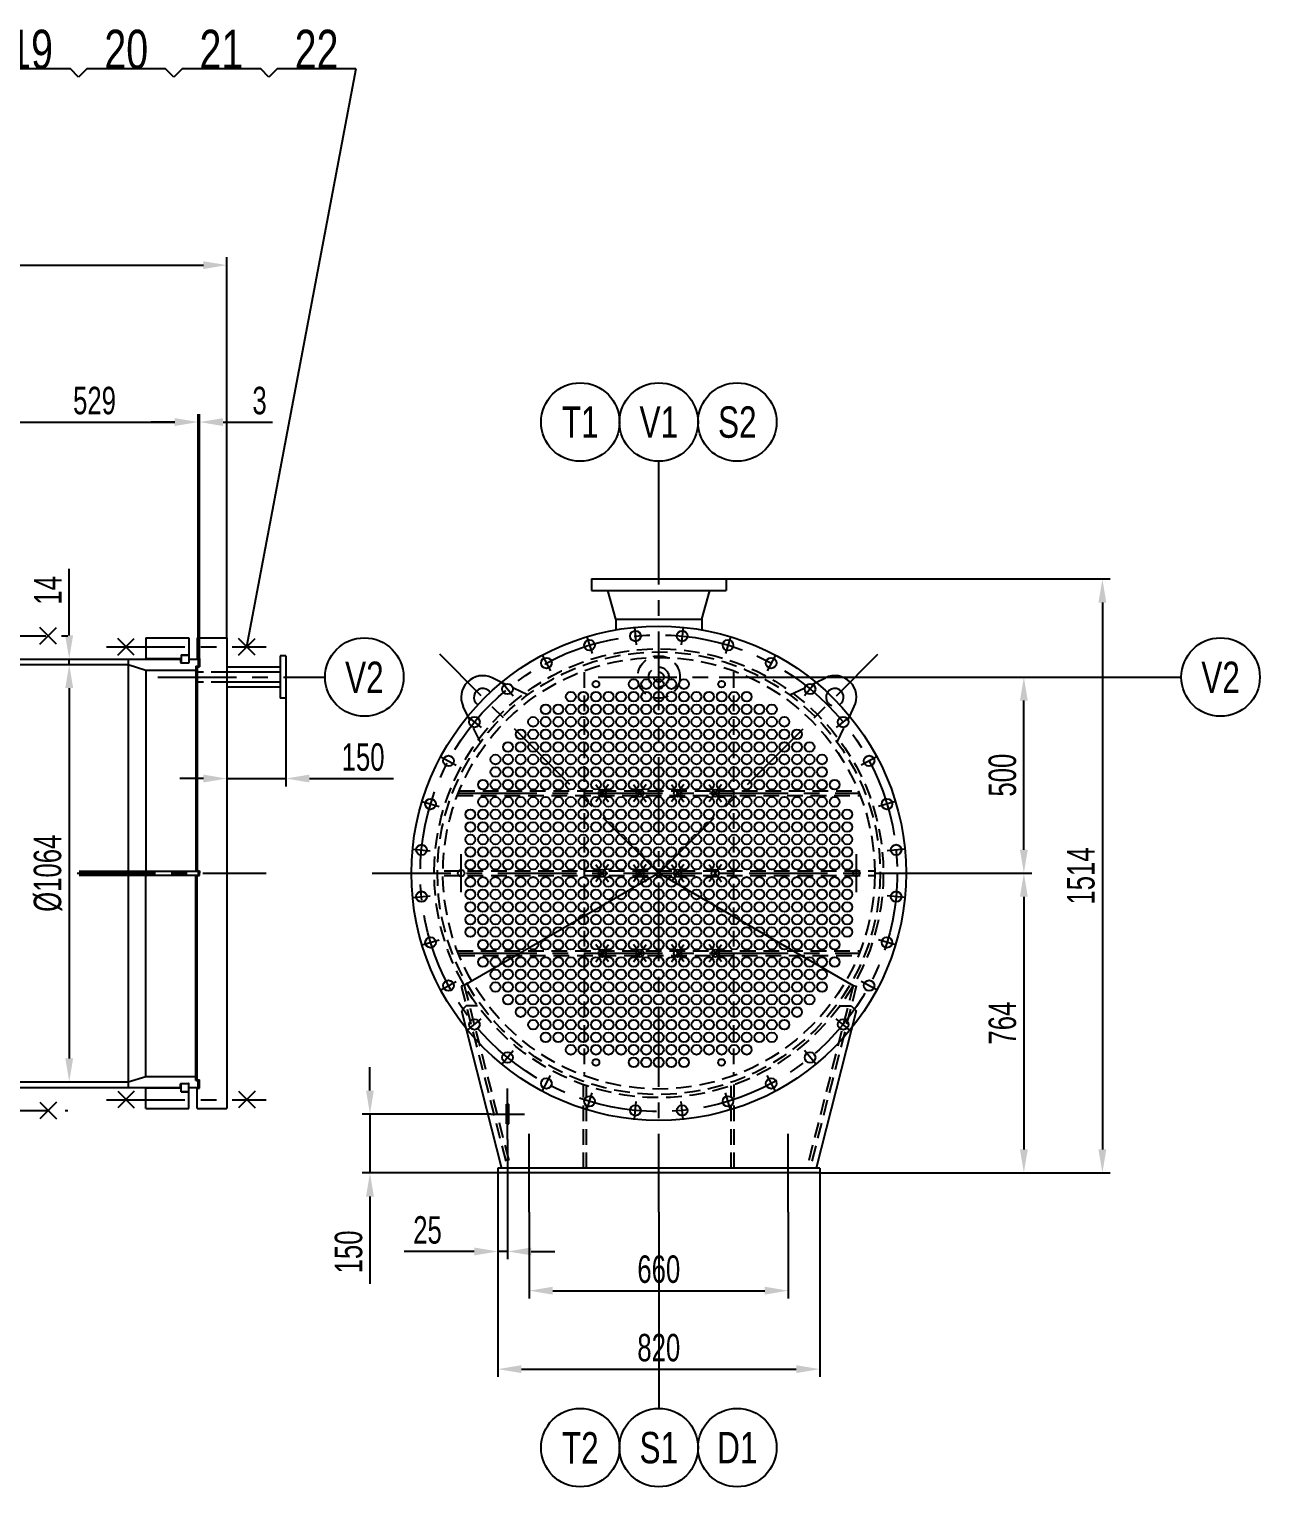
# Model space of a CAD drawing. Extents: x 54 to 831, y 10 to 584.
# Drawn here: x 450.2 to 606.9, y 371.8 to 557.6 of the extents above; entities that cross this region are included whole.
import ezdxf
from ezdxf.enums import TextEntityAlignment as Align

# ---------------------------------------------------------------- set-up
doc = ezdxf.new("R2010")
doc.units = 0
doc.header["$LTSCALE"] = 8
doc.linetypes.add('CENTER', pattern=[2, 1.25, -0.25, 0.25, -0.25])
doc.linetypes.add('HIDDEN', pattern=[0.375, 0.25, -0.125])
doc.layers.get('0').update_dxf_attribs({"color": 2, "linetype": 'CONTINUOUS'})
doc.layers.get('Defpoints').update_dxf_attribs({"linetype": 'CONTINUOUS'})
for name, color, linetype in [('CEN', 3, 'CENTER'), ('HID', 4, 'HIDDEN'), ('OT', 1, 'CONTINUOUS')]:
    doc.layers.add(name, color=color, linetype=linetype)
doc.styles.get("Standard").update_dxf_attribs({"font": 'PV_E.shx', "width": 0.7, "bigfont": 'PV_C.shx'})
doc.dimstyles.new('STANDARD$0', dxfattribs={"dimtxt": 3.5, "dimasz": 3, "dimexe": 1, "dimexo": 0, "dimgap": 0.5, "dimtad": 1, "dimdec": 0, "dimlfac": 3, "dimrnd": 1.38778e-17, "dimzin": 0, "dimdsep": 46, "dimtxsty": 'Standard', "dimcen": -3, "dimclrd": 256, "dimclre": 256, "dimclrt": 2, "dimadec": 0, "dimazin": 0, "dimtp": 1, "dimtfac": 1, "dimtdec": 0, "dimtmove": 0, "dimatfit": 2, "dimfxl": 0, "dimtolj": 1, "dimtzin": 9, "dimlwd": -1, "dimlwe": -1, "dimarcsym": 0})

# ---------------------------------------------------------------- blocks, each defined once
blk = doc.blocks.new('*D24')
for p, q in [((450.43, 476.6), (456.26, 476.6)), ((455.26, 473.6), (455.26, 426.4)), ((450.43, 423.4), (456.26, 423.4))]:
    blk.add_line(p, q)
for points in [[(454.76, 473.6), (455.76, 473.6), (455.26, 476.6)], [(454.76, 426.4), (455.76, 426.4), (455.26, 423.4)]]:
    blk.add_solid(points)
at = {"layer": 'Defpoints', "color": 0}
for p in [(450.43, 476.6), (450.43, 423.4), (455.26, 423.4)]:
    blk.add_point(p, dxfattribs=at)
at = {"color": 2, "insert": (452.55, 450), "char_height": 3.5, "attachment_point": 5, "rotation": 90}
blk.add_mtext('\\A1;%%c1064', dxfattribs=at)
blk = doc.blocks.new('*D25')
for p, q in [((455.25, 480.3), (455.25, 488.8)), ((450.43, 477.3), (456.25, 477.3)), ((450.43, 476.6), (456.25, 476.6)), ((455.25, 476.6), (455.25, 477.3)), ((455.25, 473.6), (455.25, 470.6))]:
    blk.add_line(p, q)
for points in [[(454.75, 480.3), (455.75, 480.3), (455.25, 477.3)], [(454.75, 473.6), (455.75, 473.6), (455.25, 476.6)]]:
    blk.add_solid(points)
at = {"layer": 'Defpoints', "color": 0}
for p in [(450.43, 477.3), (450.43, 476.6), (455.25, 477.3)]:
    blk.add_point(p, dxfattribs=at)
at = {"color": 2, "insert": (452.53, 486.05), "char_height": 3.5, "attachment_point": 5, "rotation": 90}
blk.add_mtext('\\A1;14', dxfattribs=at)
blk = doc.blocks.new('*D27')
for p, q in [((100.85, 481.5), (100.85, 528.5)), ((475.35, 480), (475.35, 528.5)), ((103.85, 527.5), (472.35, 527.5))]:
    blk.add_line(p, q)
for points in [[(103.85, 528), (103.85, 527), (100.85, 527.5)], [(472.35, 528), (472.35, 527), (475.35, 527.5)]]:
    blk.add_solid(points)
at = {"layer": 'Defpoints', "color": 0}
for p in [(475.35, 527.5), (100.85, 481.5), (475.35, 480)]:
    blk.add_point(p, dxfattribs=at)
at = {"color": 2, "insert": (288.1, 530.22), "char_height": 3.5, "attachment_point": 5}
blk.add_mtext('\\A1;7490', dxfattribs=at)
blk = doc.blocks.new('*D28')
for p, q in [((566.85, 450), (577.85, 450)), ((576.85, 447), (576.85, 414.8)), ((550.85, 411.8), (577.85, 411.8))]:
    blk.add_line(p, q)
for points in [[(576.35, 447), (577.35, 447), (576.85, 450)], [(576.35, 414.8), (577.35, 414.8), (576.85, 411.8)]]:
    blk.add_solid(points)
at = {"layer": 'Defpoints', "color": 0}
for p in [(566.85, 450), (550.85, 411.8), (576.85, 411.8)]:
    blk.add_point(p, dxfattribs=at)
at = {"color": 2, "insert": (574.13, 430.9), "char_height": 3.5, "attachment_point": 5, "rotation": 90}
blk.add_mtext('\\A1;764', dxfattribs=at)
blk = doc.blocks.new('*D29')
for p, q in [((538.92, 487.5), (587.85, 487.5)), ((586.85, 484.5), (586.85, 414.8)), ((577.85, 411.8), (587.85, 411.8))]:
    blk.add_line(p, q)
for points in [[(586.35, 484.5), (587.35, 484.5), (586.85, 487.5)], [(586.35, 414.8), (587.35, 414.8), (586.85, 411.8)]]:
    blk.add_solid(points)
at = {"layer": 'Defpoints', "color": 0}
for p in [(538.92, 487.5), (577.85, 411.8), (586.85, 411.8)]:
    blk.add_point(p, dxfattribs=at)
at = {"color": 2, "insert": (584.13, 449.65), "char_height": 3.5, "attachment_point": 5, "rotation": 90}
blk.add_mtext('\\A1;1514', dxfattribs=at)
blk = doc.blocks.new('*D30')
for p, q in [((493.56, 422.3), (493.56, 425.3)), ((508.95, 419.3), (492.56, 419.3)), ((493.56, 419.3), (493.56, 411.8)), ((509.85, 411.8), (492.56, 411.8)), ((493.56, 408.8), (493.56, 397.68))]:
    blk.add_line(p, q)
for points in [[(493.06, 422.3), (494.06, 422.3), (493.56, 419.3)], [(493.06, 408.8), (494.06, 408.8), (493.56, 411.8)]]:
    blk.add_solid(points)
at = {"layer": 'Defpoints', "color": 0}
for p in [(508.95, 419.3), (493.56, 411.8), (509.85, 411.8)]:
    blk.add_point(p, dxfattribs=at)
at = {"color": 2, "insert": (490.85, 401.74), "char_height": 3.5, "attachment_point": 5, "rotation": 90}
blk.add_mtext('\\A1;150', dxfattribs=at)
blk = doc.blocks.new('*D31')
for p, q in [((511.1, 416.05), (511.1, 400.8)), ((509.85, 412.1), (509.85, 400.8)), ((506.85, 401.8), (497.93, 401.8)), ((511.1, 401.8), (509.85, 401.8)), ((514.1, 401.8), (517.1, 401.8))]:
    blk.add_line(p, q)
for points in [[(506.85, 402.3), (506.85, 401.3), (509.85, 401.8)], [(514.1, 402.3), (514.1, 401.3), (511.1, 401.8)]]:
    blk.add_solid(points)
at = {"layer": 'Defpoints', "color": 0}
for p in [(511.1, 416.05), (509.85, 412.1), (509.85, 401.8)]:
    blk.add_point(p, dxfattribs=at)
at = {"color": 2, "insert": (500.89, 404.52), "char_height": 3.5, "attachment_point": 5}
blk.add_mtext('\\A1;25', dxfattribs=at)
blk = doc.blocks.new('*D32')
for p, q in [((513.85, 406.8), (513.85, 395.8)), ((546.85, 406.8), (546.85, 395.8)), ((516.85, 396.8), (543.85, 396.8))]:
    blk.add_line(p, q)
for points in [[(516.85, 397.3), (516.85, 396.3), (513.85, 396.8)], [(543.85, 397.3), (543.85, 396.3), (546.85, 396.8)]]:
    blk.add_solid(points)
at = {"layer": 'Defpoints', "color": 0}
for p in [(513.85, 406.8), (546.85, 406.8), (546.85, 396.8)]:
    blk.add_point(p, dxfattribs=at)
at = {"color": 2, "insert": (530.35, 399.52), "char_height": 3.5, "attachment_point": 5}
blk.add_mtext('\\A1;660', dxfattribs=at)
blk = doc.blocks.new('*D33')
for p, q in [((550.85, 411.8), (550.85, 385.8)), ((509.85, 400.8), (509.85, 385.8)), ((512.85, 386.8), (547.85, 386.8))]:
    blk.add_line(p, q)
for points in [[(512.85, 387.3), (512.85, 386.3), (509.85, 386.8)], [(547.85, 387.3), (547.85, 386.3), (550.85, 386.8)]]:
    blk.add_solid(points)
at = {"layer": 'Defpoints', "color": 0}
for p in [(550.85, 411.8), (509.85, 400.8), (550.85, 386.8)]:
    blk.add_point(p, dxfattribs=at)
at = {"color": 2, "insert": (530.35, 389.52), "char_height": 3.5, "attachment_point": 5}
blk.add_mtext('\\A1;820', dxfattribs=at)
blk = doc.blocks.new('*D34')
for p, q in [((445.25, 476.6), (445.25, 508.5)), ((448.25, 507.5), (468.7, 507.5)), ((471.7, 477.37), (471.7, 508.5))]:
    blk.add_line(p, q)
for points in [[(448.25, 508), (448.25, 507), (445.25, 507.5)], [(468.7, 508), (468.7, 507), (471.7, 507.5)]]:
    blk.add_solid(points)
at = {"layer": 'Defpoints', "color": 0}
for p in [(471.7, 507.5), (445.25, 476.6), (471.7, 477.37)]:
    blk.add_point(p, dxfattribs=at)
at = {"color": 2, "insert": (458.48, 510.22), "char_height": 3.5, "attachment_point": 5}
blk.add_mtext('\\A1;529', dxfattribs=at)
blk = doc.blocks.new('*D35')
for p, q in [((468.7, 507.5), (465.7, 507.5)), ((471.7, 477.37), (471.7, 508.5)), ((471.7, 507.5), (471.85, 507.5)), ((471.85, 477.37), (471.85, 508.5)), ((474.85, 507.5), (481.14, 507.5))]:
    blk.add_line(p, q)
for points in [[(468.7, 508), (468.7, 507), (471.7, 507.5)], [(474.85, 508), (474.85, 507), (471.85, 507.5)]]:
    blk.add_solid(points)
at = {"layer": 'Defpoints', "color": 0}
for p in [(471.85, 507.5), (471.7, 477.37), (471.85, 477.37)]:
    blk.add_point(p, dxfattribs=at)
at = {"color": 2, "insert": (479.5, 510.22), "char_height": 3.5, "attachment_point": 5}
blk.add_mtext('\\A1;3', dxfattribs=at)
blk = doc.blocks.new('*D49')
for p, q in [((538.05, 475), (577.85, 475)), ((576.85, 453), (576.85, 472)), ((566.85, 450), (577.85, 450))]:
    blk.add_line(p, q)
for points in [[(576.35, 472), (577.35, 472), (576.85, 475)], [(576.35, 453), (577.35, 453), (576.85, 450)]]:
    blk.add_solid(points)
at = {"layer": 'Defpoints', "color": 0}
for p in [(538.05, 475), (576.85, 475), (566.85, 450)]:
    blk.add_point(p, dxfattribs=at)
at = {"color": 2, "insert": (574.13, 462.5), "char_height": 3.5, "attachment_point": 5, "rotation": 90}
blk.add_mtext('\\A1;500', dxfattribs=at)
blk = doc.blocks.new('*D50')
for p, q in [((475.35, 473.72), (475.35, 461.07)), ((482.85, 472.3), (482.85, 461.07)), ((472.35, 462.07), (469.35, 462.07)), ((475.35, 462.07), (482.85, 462.07)), ((485.85, 462.07), (496.54, 462.07))]:
    blk.add_line(p, q)
for points in [[(472.35, 462.57), (472.35, 461.57), (475.35, 462.07)], [(485.85, 462.57), (485.85, 461.57), (482.85, 462.07)]]:
    blk.add_solid(points)
at = {"layer": 'Defpoints', "color": 0}
for p in [(475.35, 473.72), (482.85, 472.3), (482.85, 462.07)]:
    blk.add_point(p, dxfattribs=at)
at = {"color": 2, "insert": (492.69, 464.79), "char_height": 3.5, "attachment_point": 5}
blk.add_mtext('\\A1;150', dxfattribs=at)

msp = doc.modelspace()

# ---------------------------------------------------------------- linework, layer by layer
for p, q in [((456.4591932, 551.4393398), (455.398533, 552.5)), ((457.5198534, 552.5), (456.4591932, 551.4393398)), ((468.5805135, 551.4393398), (467.5198534, 552.5)), ((469.6411737, 552.5), (468.5805135, 551.4393398)), ((491.7624941, 552.5), (477.8333726, 478.875)), ((480.7018339, 551.4393398), (479.6411737, 552.5)), ((481.7624941, 552.5), (480.7018339, 551.4393398)), ((530.35, 492.5), (530.35, 502.5)), ((577.85, 475), (596.9053622, 475)), ((522.35, 461.3), (523.95, 459.1)), ((523.95, 461.3), (522.35, 459.1)), ((527.15, 461.3), (528.75, 459.1)), ((528.75, 461.3), (527.15, 459.1)), ((531.95, 461.3), (533.55, 459.1)), ((533.55, 461.3), (531.95, 459.1)), ((536.75, 461.3), (538.35, 459.1)), ((538.35, 461.3), (536.75, 459.1)), ((530.35, 450), (505.5816735, 435.7)), ((522.35, 451.1), (523.95, 448.9)), ((523.95, 451.1), (522.35, 448.9)), ((527.15, 451.1), (528.75, 448.9)), ((528.75, 451.1), (527.15, 448.9)), ((530.35, 450), (555.1183265, 435.7)), ((531.95, 451.1), (533.55, 448.9)), ((533.55, 451.1), (531.95, 448.9)), ((536.75, 451.1), (538.35, 448.9)), ((538.35, 451.1), (536.75, 448.9)), ((523.95, 438.7), (522.35, 440.9)), ((522.35, 438.7), (523.95, 440.9)), ((528.75, 438.7), (527.15, 440.9)), ((527.15, 438.7), (528.75, 440.9)), ((533.55, 438.7), (531.95, 440.9)), ((531.95, 438.7), (533.55, 440.9)), ((538.35, 438.7), (536.75, 440.9)), ((536.75, 438.7), (538.35, 440.9)), ((530.35, 406.8), (530.35, 381.8))]:
    msp.add_line(p, q)
for centre, radius in [((520.35, 507.5), 5), ((530.35, 507.5), 5), ((540.35, 507.5), 5), ((492.85, 475), 5), ((601.9053622, 475), 5), ((522.35, 474.1), 0.425), ((527.15, 474.1), 0.625), ((528.75, 474.1), 0.625), ((530.35, 474.1), 0.625), ((531.95, 474.1), 0.625), ((533.55, 474.1), 0.625), ((538.35, 474.1), 0.425), ((519.15, 472.5), 0.625), ((520.75, 472.5), 0.625), ((522.35, 472.5), 0.625), ((523.95, 472.5), 0.625), ((525.55, 472.5), 0.625), ((527.15, 472.5), 0.625), ((528.75, 472.5), 0.625), ((530.35, 472.5), 0.625), ((531.95, 472.5), 0.625), ((533.55, 472.5), 0.625), ((535.15, 472.5), 0.625), ((536.75, 472.5), 0.625), ((538.35, 472.5), 0.625), ((539.95, 472.5), 0.625), ((541.55, 472.5), 0.625), ((515.95, 470.9), 0.625), ((517.55, 470.9), 0.625), ((519.15, 470.9), 0.625), ((520.75, 470.9), 0.625), ((522.35, 470.9), 0.625), ((523.95, 470.9), 0.625), ((525.55, 470.9), 0.625), ((527.15, 470.9), 0.625), ((528.75, 470.9), 0.625), ((530.35, 470.9), 0.625), ((531.95, 470.9), 0.625), ((533.55, 470.9), 0.625), ((535.15, 470.9), 0.625), ((536.75, 470.9), 0.625), ((538.35, 470.9), 0.625), ((539.95, 470.9), 0.625), ((541.55, 470.9), 0.625), ((543.15, 470.9), 0.625), ((544.75, 470.9), 0.625), ((512.75, 467.7), 0.625), ((514.35, 469.3), 0.625), ((514.35, 467.7), 0.625), ((515.95, 469.3), 0.625), ((515.95, 467.7), 0.625), ((517.55, 469.3), 0.625), ((517.55, 467.7), 0.625), ((519.15, 469.3), 0.625), ((519.15, 467.7), 0.625), ((520.75, 469.3), 0.625), ((520.75, 467.7), 0.625), ((522.35, 469.3), 0.625), ((522.35, 467.7), 0.625), ((523.95, 469.3), 0.625), ((523.95, 467.7), 0.625), ((525.55, 469.3), 0.625), ((525.55, 467.7), 0.625), ((527.15, 469.3), 0.625), ((527.15, 467.7), 0.625), ((528.75, 469.3), 0.625), ((528.75, 467.7), 0.625), ((530.35, 469.3), 0.625), ((530.35, 467.7), 0.625), ((531.95, 469.3), 0.625), ((531.95, 467.7), 0.625), ((533.55, 469.3), 0.625), ((533.55, 467.7), 0.625), ((535.15, 469.3), 0.625), ((535.15, 467.7), 0.625), ((536.75, 469.3), 0.625), ((536.75, 467.7), 0.625), ((538.35, 469.3), 0.625), ((538.35, 467.7), 0.625), ((539.95, 469.3), 0.625), ((539.95, 467.7), 0.625), ((541.55, 469.3), 0.625), ((541.55, 467.7), 0.625), ((543.15, 469.3), 0.625), ((543.15, 467.7), 0.625), ((544.75, 469.3), 0.625), ((544.75, 467.7), 0.625), ((546.35, 469.3), 0.625), ((546.35, 467.7), 0.625), ((547.95, 467.7), 0.625), ((511.15, 466.1), 0.625), ((512.75, 466.1), 0.625), ((514.35, 466.1), 0.625), ((515.95, 466.1), 0.625), ((517.55, 466.1), 0.625), ((519.15, 466.1), 0.625), ((520.75, 466.1), 0.625), ((522.35, 466.1), 0.625), ((523.95, 466.1), 0.625), ((525.55, 466.1), 0.625), ((527.15, 466.1), 0.625), ((528.75, 466.1), 0.625), ((530.35, 466.1), 0.625), ((531.95, 466.1), 0.625), ((533.55, 466.1), 0.625), ((535.15, 466.1), 0.625), ((536.75, 466.1), 0.625), ((538.35, 466.1), 0.625), ((539.95, 466.1), 0.625), ((541.55, 466.1), 0.625), ((543.15, 466.1), 0.625), ((544.75, 466.1), 0.625), ((546.35, 466.1), 0.625), ((547.95, 466.1), 0.625), ((549.55, 466.1), 0.625), ((509.55, 464.5), 0.625), ((511.15, 464.5), 0.625), ((512.75, 464.5), 0.625), ((514.35, 464.5), 0.625), ((515.95, 464.5), 0.625), ((517.55, 464.5), 0.625), ((519.15, 464.5), 0.625), ((520.75, 464.5), 0.625), ((522.35, 464.5), 0.625), ((523.95, 464.5), 0.625), ((525.55, 464.5), 0.625), ((527.15, 464.5), 0.625), ((528.75, 464.5), 0.625), ((530.35, 464.5), 0.625), ((531.95, 464.5), 0.625), ((533.55, 464.5), 0.625), ((535.15, 464.5), 0.625), ((536.75, 464.5), 0.625), ((538.35, 464.5), 0.625), ((539.95, 464.5), 0.625), ((541.55, 464.5), 0.625), ((543.15, 464.5), 0.625), ((544.75, 464.5), 0.625), ((546.35, 464.5), 0.625), ((547.95, 464.5), 0.625), ((549.55, 464.5), 0.625), ((551.15, 464.5), 0.625), ((509.55, 462.9), 0.625), ((511.15, 462.9), 0.625), ((512.75, 462.9), 0.625), ((514.35, 462.9), 0.625), ((515.95, 462.9), 0.625), ((517.55, 462.9), 0.625), ((519.15, 462.9), 0.625), ((520.75, 462.9), 0.625), ((522.35, 462.9), 0.625), ((523.95, 462.9), 0.625), ((525.55, 462.9), 0.625), ((527.15, 462.9), 0.625), ((528.75, 462.9), 0.625), ((530.35, 462.9), 0.625), ((531.95, 462.9), 0.625), ((533.55, 462.9), 0.625), ((535.15, 462.9), 0.625), ((536.75, 462.9), 0.625), ((538.35, 462.9), 0.625), ((539.95, 462.9), 0.625), ((541.55, 462.9), 0.625), ((543.15, 462.9), 0.625), ((544.75, 462.9), 0.625), ((546.35, 462.9), 0.625), ((547.95, 462.9), 0.625), ((549.55, 462.9), 0.625), ((551.15, 462.9), 0.625), ((507.95, 461.3), 0.625), ((509.55, 461.3), 0.625), ((511.15, 461.3), 0.625), ((512.75, 461.3), 0.625), ((514.35, 461.3), 0.625), ((515.95, 461.3), 0.625), ((517.55, 461.3), 0.625), ((519.15, 461.3), 0.625), ((520.75, 461.3), 0.625), ((522.35, 461.3), 0.625), ((523.95, 461.3), 0.625), ((525.55, 461.3), 0.625), ((527.15, 461.3), 0.625), ((528.75, 461.3), 0.625), ((530.35, 461.3), 0.625), ((531.95, 461.3), 0.625), ((533.55, 461.3), 0.625), ((535.15, 461.3), 0.625), ((536.75, 461.3), 0.625), ((538.35, 461.3), 0.625), ((539.95, 461.3), 0.625), ((541.55, 461.3), 0.625), ((543.15, 461.3), 0.625), ((544.75, 461.3), 0.625), ((546.35, 461.3), 0.625), ((547.95, 461.3), 0.625), ((549.55, 461.3), 0.625), ((551.15, 461.3), 0.625), ((552.75, 461.3), 0.625), ((507.95, 459.1), 0.625), ((509.55, 459.1), 0.625), ((511.15, 459.1), 0.625), ((512.75, 459.1), 0.625), ((514.35, 459.1), 0.625), ((515.95, 459.1), 0.625), ((517.55, 459.1), 0.625), ((519.15, 459.1), 0.625), ((520.75, 459.1), 0.625), ((522.35, 459.1), 0.625), ((523.15, 460.2), 0.475), ((523.95, 459.1), 0.625), ((525.55, 459.1), 0.625), ((527.15, 459.1), 0.625), ((527.95, 460.2), 0.475), ((528.75, 459.1), 0.625), ((530.35, 459.1), 0.625), ((531.95, 459.1), 0.625), ((532.75, 460.2), 0.475), ((533.55, 459.1), 0.625), ((535.15, 459.1), 0.625), ((536.75, 459.1), 0.625), ((537.55, 460.2), 0.475), ((538.35, 459.1), 0.625), ((539.95, 459.1), 0.625), ((541.55, 459.1), 0.625), ((543.15, 459.1), 0.625), ((544.75, 459.1), 0.625), ((546.35, 459.1), 0.625), ((547.95, 459.1), 0.625), ((549.55, 459.1), 0.625), ((551.15, 459.1), 0.625), ((552.75, 459.1), 0.625), ((506.35, 457.5), 0.625), ((507.95, 457.5), 0.625), ((509.55, 457.5), 0.625), ((511.15, 457.5), 0.625), ((512.75, 457.5), 0.625), ((514.35, 457.5), 0.625), ((515.95, 457.5), 0.625), ((517.55, 457.5), 0.625), ((519.15, 457.5), 0.625), ((520.75, 457.5), 0.625), ((522.35, 457.5), 0.625), ((523.95, 457.5), 0.625), ((525.55, 457.5), 0.625), ((527.15, 457.5), 0.625), ((528.75, 457.5), 0.625), ((530.35, 457.5), 0.625), ((531.95, 457.5), 0.625), ((533.55, 457.5), 0.625), ((535.15, 457.5), 0.625), ((536.75, 457.5), 0.625), ((538.35, 457.5), 0.625), ((539.95, 457.5), 0.625), ((541.55, 457.5), 0.625), ((543.15, 457.5), 0.625), ((544.75, 457.5), 0.625), ((546.35, 457.5), 0.625), ((547.95, 457.5), 0.625), ((549.55, 457.5), 0.625), ((551.15, 457.5), 0.625), ((552.75, 457.5), 0.625), ((554.35, 457.5), 0.625), ((506.35, 455.9), 0.625), ((507.95, 455.9), 0.625), ((509.55, 455.9), 0.625), ((511.15, 455.9), 0.625), ((512.75, 455.9), 0.625), ((514.35, 455.9), 0.625), ((515.95, 455.9), 0.625), ((517.55, 455.9), 0.625), ((519.15, 455.9), 0.625), ((520.75, 455.9), 0.625), ((522.35, 455.9), 0.625), ((523.95, 455.9), 0.625), ((525.55, 455.9), 0.625), ((527.15, 455.9), 0.625), ((528.75, 455.9), 0.625), ((530.35, 455.9), 0.625), ((531.95, 455.9), 0.625), ((533.55, 455.9), 0.625), ((535.15, 455.9), 0.625), ((536.75, 455.9), 0.625), ((538.35, 455.9), 0.625), ((539.95, 455.9), 0.625), ((541.55, 455.9), 0.625), ((543.15, 455.9), 0.625), ((544.75, 455.9), 0.625), ((546.35, 455.9), 0.625), ((547.95, 455.9), 0.625), ((549.55, 455.9), 0.625), ((551.15, 455.9), 0.625), ((552.75, 455.9), 0.625), ((554.35, 455.9), 0.625), ((506.35, 454.3), 0.625), ((506.35, 452.7), 0.625), ((507.95, 454.3), 0.625), ((507.95, 452.7), 0.625), ((509.55, 454.3), 0.625), ((509.55, 452.7), 0.625), ((511.15, 454.3), 0.625), ((511.15, 452.7), 0.625), ((512.75, 454.3), 0.625), ((512.75, 452.7), 0.625), ((514.35, 454.3), 0.625), ((514.35, 452.7), 0.625), ((515.95, 454.3), 0.625), ((515.95, 452.7), 0.625), ((517.55, 454.3), 0.625), ((517.55, 452.7), 0.625), ((519.15, 454.3), 0.625), ((519.15, 452.7), 0.625), ((520.75, 454.3), 0.625), ((520.75, 452.7), 0.625), ((522.35, 454.3), 0.625), ((522.35, 452.7), 0.625), ((523.95, 454.3), 0.625), ((523.95, 452.7), 0.625), ((525.55, 454.3), 0.625), ((525.55, 452.7), 0.625), ((527.15, 454.3), 0.625), ((527.15, 452.7), 0.625), ((528.75, 454.3), 0.625), ((528.75, 452.7), 0.625), ((530.35, 454.3), 0.625), ((530.35, 452.7), 0.625), ((531.95, 454.3), 0.625), ((531.95, 452.7), 0.625), ((533.55, 454.3), 0.625), ((533.55, 452.7), 0.625), ((535.15, 454.3), 0.625), ((535.15, 452.7), 0.625), ((536.75, 454.3), 0.625), ((536.75, 452.7), 0.625), ((538.35, 454.3), 0.625), ((538.35, 452.7), 0.625), ((539.95, 454.3), 0.625), ((539.95, 452.7), 0.625), ((541.55, 454.3), 0.625), ((541.55, 452.7), 0.625), ((543.15, 454.3), 0.625), ((543.15, 452.7), 0.625), ((544.75, 454.3), 0.625), ((544.75, 452.7), 0.625), ((546.35, 454.3), 0.625), ((546.35, 452.7), 0.625), ((547.95, 454.3), 0.625), ((547.95, 452.7), 0.625), ((549.55, 454.3), 0.625), ((549.55, 452.7), 0.625), ((551.15, 454.3), 0.625), ((551.15, 452.7), 0.625), ((552.75, 454.3), 0.625), ((552.75, 452.7), 0.625), ((554.35, 454.3), 0.625), ((554.35, 452.7), 0.625), ((506.35, 451.1), 0.625), ((507.95, 451.1), 0.625), ((509.55, 451.1), 0.625), ((511.15, 451.1), 0.625), ((512.75, 451.1), 0.625), ((514.35, 451.1), 0.625), ((515.95, 451.1), 0.625), ((517.55, 451.1), 0.625), ((519.15, 451.1), 0.625), ((520.75, 451.1), 0.625), ((522.35, 451.1), 0.625), ((523.95, 451.1), 0.625), ((525.55, 451.1), 0.625), ((527.15, 451.1), 0.625), ((528.75, 451.1), 0.625), ((530.35, 451.1), 0.625), ((531.95, 451.1), 0.625), ((533.55, 451.1), 0.625), ((535.15, 451.1), 0.625), ((536.75, 451.1), 0.625), ((538.35, 451.1), 0.625), ((539.95, 451.1), 0.625), ((541.55, 451.1), 0.625), ((543.15, 451.1), 0.625), ((544.75, 451.1), 0.625), ((546.35, 451.1), 0.625), ((547.95, 451.1), 0.625), ((549.55, 451.1), 0.625), ((551.15, 451.1), 0.625), ((552.75, 451.1), 0.625), ((554.35, 451.1), 0.625), ((505.188105, 450), 0.425), ((523.15, 450), 0.475), ((527.95, 450), 0.475), ((532.75, 450), 0.475), ((537.55, 450), 0.475), ((555.511895, 450), 0.425), ((506.35, 448.9), 0.625), ((506.35, 447.3), 0.625), ((507.95, 448.9), 0.625), ((507.95, 447.3), 0.625), ((509.55, 448.9), 0.625), ((509.55, 447.3), 0.625), ((511.15, 448.9), 0.625), ((511.15, 447.3), 0.625), ((512.75, 448.9), 0.625), ((512.75, 447.3), 0.625), ((514.35, 448.9), 0.625), ((514.35, 447.3), 0.625), ((515.95, 448.9), 0.625), ((515.95, 447.3), 0.625), ((517.55, 448.9), 0.625), ((517.55, 447.3), 0.625), ((519.15, 448.9), 0.625), ((519.15, 447.3), 0.625), ((520.75, 448.9), 0.625), ((520.75, 447.3), 0.625), ((522.35, 448.9), 0.625), ((522.35, 447.3), 0.625), ((523.95, 448.9), 0.625), ((523.95, 447.3), 0.625), ((525.55, 448.9), 0.625), ((525.55, 447.3), 0.625), ((527.15, 448.9), 0.625), ((527.15, 447.3), 0.625), ((528.75, 448.9), 0.625), ((528.75, 447.3), 0.625), ((530.35, 448.9), 0.625), ((530.35, 447.3), 0.625), ((531.95, 448.9), 0.625), ((531.95, 447.3), 0.625), ((533.55, 448.9), 0.625), ((533.55, 447.3), 0.625), ((535.15, 448.9), 0.625), ((535.15, 447.3), 0.625), ((536.75, 448.9), 0.625), ((536.75, 447.3), 0.625), ((538.35, 448.9), 0.625), ((538.35, 447.3), 0.625), ((539.95, 448.9), 0.625), ((539.95, 447.3), 0.625), ((541.55, 448.9), 0.625), ((541.55, 447.3), 0.625), ((543.15, 448.9), 0.625), ((543.15, 447.3), 0.625), ((544.75, 448.9), 0.625), ((544.75, 447.3), 0.625), ((546.35, 448.9), 0.625), ((546.35, 447.3), 0.625), ((547.95, 448.9), 0.625), ((547.95, 447.3), 0.625), ((549.55, 448.9), 0.625), ((549.55, 447.3), 0.625), ((551.15, 448.9), 0.625), ((551.15, 447.3), 0.625), ((552.75, 448.9), 0.625), ((552.75, 447.3), 0.625), ((554.35, 448.9), 0.625), ((554.35, 447.3), 0.625), ((506.35, 445.7), 0.625), ((507.95, 445.7), 0.625), ((509.55, 445.7), 0.625), ((511.15, 445.7), 0.625), ((512.75, 445.7), 0.625), ((514.35, 445.7), 0.625), ((515.95, 445.7), 0.625), ((517.55, 445.7), 0.625), ((519.15, 445.7), 0.625), ((520.75, 445.7), 0.625), ((522.35, 445.7), 0.625), ((523.95, 445.7), 0.625), ((525.55, 445.7), 0.625), ((527.15, 445.7), 0.625), ((528.75, 445.7), 0.625), ((530.35, 445.7), 0.625), ((531.95, 445.7), 0.625), ((533.55, 445.7), 0.625), ((535.15, 445.7), 0.625), ((536.75, 445.7), 0.625), ((538.35, 445.7), 0.625), ((539.95, 445.7), 0.625), ((541.55, 445.7), 0.625), ((543.15, 445.7), 0.625), ((544.75, 445.7), 0.625), ((546.35, 445.7), 0.625), ((547.95, 445.7), 0.625), ((549.55, 445.7), 0.625), ((551.15, 445.7), 0.625), ((552.75, 445.7), 0.625), ((554.35, 445.7), 0.625), ((506.35, 444.1), 0.625), ((507.95, 444.1), 0.625), ((509.55, 444.1), 0.625), ((511.15, 444.1), 0.625), ((512.75, 444.1), 0.625), ((514.35, 444.1), 0.625), ((515.95, 444.1), 0.625), ((517.55, 444.1), 0.625), ((519.15, 444.1), 0.625), ((520.75, 444.1), 0.625), ((522.35, 444.1), 0.625), ((523.95, 444.1), 0.625), ((525.55, 444.1), 0.625), ((527.15, 444.1), 0.625), ((528.75, 444.1), 0.625), ((530.35, 444.1), 0.625), ((531.95, 444.1), 0.625), ((533.55, 444.1), 0.625), ((535.15, 444.1), 0.625), ((536.75, 444.1), 0.625), ((538.35, 444.1), 0.625), ((539.95, 444.1), 0.625), ((541.55, 444.1), 0.625), ((543.15, 444.1), 0.625), ((544.75, 444.1), 0.625), ((546.35, 444.1), 0.625), ((547.95, 444.1), 0.625), ((549.55, 444.1), 0.625), ((551.15, 444.1), 0.625), ((552.75, 444.1), 0.625), ((554.35, 444.1), 0.625), ((506.35, 442.5), 0.625), ((507.95, 442.5), 0.625), ((509.55, 442.5), 0.625), ((511.15, 442.5), 0.625), ((512.75, 442.5), 0.625), ((514.35, 442.5), 0.625), ((515.95, 442.5), 0.625), ((517.55, 442.5), 0.625), ((519.15, 442.5), 0.625), ((520.75, 442.5), 0.625), ((522.35, 442.5), 0.625), ((523.95, 442.5), 0.625), ((525.55, 442.5), 0.625), ((527.15, 442.5), 0.625), ((528.75, 442.5), 0.625), ((530.35, 442.5), 0.625), ((531.95, 442.5), 0.625), ((533.55, 442.5), 0.625), ((535.15, 442.5), 0.625), ((536.75, 442.5), 0.625), ((538.35, 442.5), 0.625), ((539.95, 442.5), 0.625), ((541.55, 442.5), 0.625), ((543.15, 442.5), 0.625), ((544.75, 442.5), 0.625), ((546.35, 442.5), 0.625), ((547.95, 442.5), 0.625), ((549.55, 442.5), 0.625), ((551.15, 442.5), 0.625), ((552.75, 442.5), 0.625), ((554.35, 442.5), 0.625), ((507.95, 440.9), 0.625), ((509.55, 440.9), 0.625), ((511.15, 440.9), 0.625), ((512.75, 440.9), 0.625), ((514.35, 440.9), 0.625), ((515.95, 440.9), 0.625), ((517.55, 440.9), 0.625), ((519.15, 440.9), 0.625), ((520.75, 440.9), 0.625), ((522.35, 440.9), 0.625), ((523.95, 440.9), 0.625), ((525.55, 440.9), 0.625), ((527.15, 440.9), 0.625), ((528.75, 440.9), 0.625), ((530.35, 440.9), 0.625), ((531.95, 440.9), 0.625), ((533.55, 440.9), 0.625), ((535.15, 440.9), 0.625), ((536.75, 440.9), 0.625), ((538.35, 440.9), 0.625), ((539.95, 440.9), 0.625), ((541.55, 440.9), 0.625), ((543.15, 440.9), 0.625), ((544.75, 440.9), 0.625), ((546.35, 440.9), 0.625), ((547.95, 440.9), 0.625), ((549.55, 440.9), 0.625), ((551.15, 440.9), 0.625), ((552.75, 440.9), 0.625), ((507.95, 438.7), 0.625), ((509.55, 438.7), 0.625), ((511.15, 438.7), 0.625), ((512.75, 438.7), 0.625), ((514.35, 438.7), 0.625), ((515.95, 438.7), 0.625), ((517.55, 438.7), 0.625), ((519.15, 438.7), 0.625), ((520.75, 438.7), 0.625), ((522.35, 438.7), 0.625), ((523.15, 439.8), 0.475), ((523.95, 438.7), 0.625), ((525.55, 438.7), 0.625), ((527.15, 438.7), 0.625), ((527.95, 439.8), 0.475), ((528.75, 438.7), 0.625), ((530.35, 438.7), 0.625), ((531.95, 438.7), 0.625), ((532.75, 439.8), 0.475), ((533.55, 438.7), 0.625), ((535.15, 438.7), 0.625), ((536.75, 438.7), 0.625), ((537.55, 439.8), 0.475), ((538.35, 438.7), 0.625), ((539.95, 438.7), 0.625), ((541.55, 438.7), 0.625), ((543.15, 438.7), 0.625), ((544.75, 438.7), 0.625), ((546.35, 438.7), 0.625), ((547.95, 438.7), 0.625), ((549.55, 438.7), 0.625), ((551.15, 438.7), 0.625), ((552.75, 438.7), 0.625), ((509.55, 437.1), 0.625), ((511.15, 437.1), 0.625), ((512.75, 437.1), 0.625), ((514.35, 437.1), 0.625), ((515.95, 437.1), 0.625), ((517.55, 437.1), 0.625), ((519.15, 437.1), 0.625), ((520.75, 437.1), 0.625), ((522.35, 437.1), 0.625), ((523.95, 437.1), 0.625), ((525.55, 437.1), 0.625), ((527.15, 437.1), 0.625), ((528.75, 437.1), 0.625), ((530.35, 437.1), 0.625), ((531.95, 437.1), 0.625), ((533.55, 437.1), 0.625), ((535.15, 437.1), 0.625), ((536.75, 437.1), 0.625), ((538.35, 437.1), 0.625), ((539.95, 437.1), 0.625), ((541.55, 437.1), 0.625), ((543.15, 437.1), 0.625), ((544.75, 437.1), 0.625), ((546.35, 437.1), 0.625), ((547.95, 437.1), 0.625), ((549.55, 437.1), 0.625), ((551.15, 437.1), 0.625), ((509.55, 435.5), 0.625), ((511.15, 435.5), 0.625), ((512.75, 435.5), 0.625), ((514.35, 435.5), 0.625), ((515.95, 435.5), 0.625), ((517.55, 435.5), 0.625), ((519.15, 435.5), 0.625), ((520.75, 435.5), 0.625), ((522.35, 435.5), 0.625), ((523.95, 435.5), 0.625), ((525.55, 435.5), 0.625), ((527.15, 435.5), 0.625), ((528.75, 435.5), 0.625), ((530.35, 435.5), 0.625), ((531.95, 435.5), 0.625), ((533.55, 435.5), 0.625), ((535.15, 435.5), 0.625), ((536.75, 435.5), 0.625), ((538.35, 435.5), 0.625), ((539.95, 435.5), 0.625), ((541.55, 435.5), 0.625), ((543.15, 435.5), 0.625), ((544.75, 435.5), 0.625), ((546.35, 435.5), 0.625), ((547.95, 435.5), 0.625), ((549.55, 435.5), 0.625), ((551.15, 435.5), 0.625), ((511.15, 433.9), 0.625), ((512.75, 433.9), 0.625), ((512.75, 432.3), 0.625), ((514.35, 433.9), 0.625), ((514.35, 432.3), 0.625), ((515.95, 433.9), 0.625), ((515.95, 432.3), 0.625), ((517.55, 433.9), 0.625), ((517.55, 432.3), 0.625), ((519.15, 433.9), 0.625), ((519.15, 432.3), 0.625), ((520.75, 433.9), 0.625), ((520.75, 432.3), 0.625), ((522.35, 433.9), 0.625), ((522.35, 432.3), 0.625), ((523.95, 433.9), 0.625), ((523.95, 432.3), 0.625), ((525.55, 433.9), 0.625), ((525.55, 432.3), 0.625), ((527.15, 433.9), 0.625), ((527.15, 432.3), 0.625), ((528.75, 433.9), 0.625), ((528.75, 432.3), 0.625), ((530.35, 433.9), 0.625), ((530.35, 432.3), 0.625), ((531.95, 433.9), 0.625), ((531.95, 432.3), 0.625), ((533.55, 433.9), 0.625), ((533.55, 432.3), 0.625), ((535.15, 433.9), 0.625), ((535.15, 432.3), 0.625), ((536.75, 433.9), 0.625), ((536.75, 432.3), 0.625), ((538.35, 433.9), 0.625), ((538.35, 432.3), 0.625), ((539.95, 433.9), 0.625), ((539.95, 432.3), 0.625), ((541.55, 433.9), 0.625), ((541.55, 432.3), 0.625), ((543.15, 433.9), 0.625), ((543.15, 432.3), 0.625), ((544.75, 433.9), 0.625), ((544.75, 432.3), 0.625), ((546.35, 433.9), 0.625), ((546.35, 432.3), 0.625), ((547.95, 433.9), 0.625), ((547.95, 432.3), 0.625), ((549.55, 433.9), 0.625), ((514.35, 430.7), 0.625), ((515.95, 430.7), 0.625), ((517.55, 430.7), 0.625), ((519.15, 430.7), 0.625), ((520.75, 430.7), 0.625), ((522.35, 430.7), 0.625), ((523.95, 430.7), 0.625), ((525.55, 430.7), 0.625), ((527.15, 430.7), 0.625), ((528.75, 430.7), 0.625), ((530.35, 430.7), 0.625), ((531.95, 430.7), 0.625), ((533.55, 430.7), 0.625), ((535.15, 430.7), 0.625), ((536.75, 430.7), 0.625), ((538.35, 430.7), 0.625), ((539.95, 430.7), 0.625), ((541.55, 430.7), 0.625), ((543.15, 430.7), 0.625), ((544.75, 430.7), 0.625), ((546.35, 430.7), 0.625), ((515.95, 429.1), 0.625), ((517.55, 429.1), 0.625), ((519.15, 429.1), 0.625), ((520.75, 429.1), 0.625), ((522.35, 429.1), 0.625), ((523.95, 429.1), 0.625), ((525.55, 429.1), 0.625), ((527.15, 429.1), 0.625), ((528.75, 429.1), 0.625), ((530.35, 429.1), 0.625), ((531.95, 429.1), 0.625), ((533.55, 429.1), 0.625), ((535.15, 429.1), 0.625), ((536.75, 429.1), 0.625), ((538.35, 429.1), 0.625), ((539.95, 429.1), 0.625), ((541.55, 429.1), 0.625), ((543.15, 429.1), 0.625), ((544.75, 429.1), 0.625), ((519.15, 427.5), 0.625), ((520.75, 427.5), 0.625), ((522.35, 427.5), 0.625), ((523.95, 427.5), 0.625), ((525.55, 427.5), 0.625), ((527.15, 427.5), 0.625), ((528.75, 427.5), 0.625), ((530.35, 427.5), 0.625), ((531.95, 427.5), 0.625), ((533.55, 427.5), 0.625), ((535.15, 427.5), 0.625), ((536.75, 427.5), 0.625), ((538.35, 427.5), 0.625), ((539.95, 427.5), 0.625), ((541.55, 427.5), 0.625), ((522.35, 425.9), 0.425), ((527.15, 425.9), 0.625), ((528.75, 425.9), 0.625), ((530.35, 425.9), 0.625), ((531.95, 425.9), 0.625), ((533.55, 425.9), 0.625), ((538.35, 425.9), 0.425), ((520.35, 376.8), 5), ((530.35, 376.8), 5), ((540.35, 376.8), 5)]:
    msp.add_circle(centre, radius)
at = {"layer": 'CEN'}
for p, q in [((530.35, 406.8), (530.35, 492.5)), ((527.2624601, 481.3483189), (527.4829986, 479.1091533)), ((533.4375399, 481.3483189), (533.2170014, 479.1091533)), ((442.2757659, 480.25), (455.0750773, 480.25)), ((521.2060327, 480.1436206), (521.8591732, 477.9905048)), ((539.4939673, 480.1436206), (538.8408268, 477.9905048)), ((460, 478.875), (480.35, 478.875)), ((530.35, 450), (502.4430434, 477.9069566)), ((515.5010028, 477.7805198), (516.5616454, 475.796197)), ((530.35, 450), (558.2569566, 477.9069566)), ((545.1989972, 477.7805198), (544.1383546, 475.796197)), ((466.55, 475), (487.85, 475)), ((510.3666115, 474.3498293), (511.7939964, 472.6105558)), ((522.65, 475), (538.05, 475)), ((550.3333885, 474.3498293), (548.9060036, 472.6105558)), ((506.0001707, 469.9833885), (507.7394442, 468.5560036)), ((554.6998293, 469.9833885), (552.9605558, 468.5560036)), ((502.5694802, 464.8489972), (504.553803, 463.7883546)), ((558.1305198, 464.8489972), (556.146197, 463.7883546)), ((500.2063794, 459.1439673), (502.3594952, 458.4908268)), ((504.8115975, 460.2), (555.8884025, 460.2)), ((560.4936206, 459.1439673), (558.3405048, 458.4908268)), ((499.0016811, 453.0875399), (501.2408467, 452.8670014)), ((505.188105, 447.575), (505.188105, 452.425)), ((555.511895, 447.575), (555.511895, 452.425)), ((561.6983189, 453.0875399), (559.4591533, 452.8670014)), ((456.2601143, 450), (480.35, 450)), ((493.85, 450), (566.85, 450)), ((499.0016811, 446.9124601), (501.2408467, 447.1329986)), ((561.6983189, 446.9124601), (559.4591533, 447.1329986)), ((500.2063794, 440.8560327), (502.3594952, 441.5091732)), ((560.4936206, 440.8560327), (558.3405048, 441.5091732)), ((504.8115975, 439.8), (555.8884025, 439.8)), ((502.5694802, 435.1510028), (504.553803, 436.2116454)), ((558.1305198, 435.1510028), (556.146197, 436.2116454)), ((506.0001707, 430.0166115), (507.7394442, 431.4439964)), ((554.6998293, 430.0166115), (552.9605558, 431.4439964)), ((510.3666115, 425.6501707), (511.7939964, 427.3894442)), ((550.3333885, 425.6501707), (548.9060036, 427.3894442)), ((515.5010028, 422.2194802), (516.5616454, 424.203803)), ((545.1989972, 422.2194802), (544.1383546, 424.203803)), ((511.1, 416.05), (511.1, 422.55)), ((521.2060327, 419.8563794), (521.8591732, 422.0094952)), ((539.4939673, 419.8563794), (538.8408268, 422.0094952)), ((460, 421.125), (480.35, 421.125)), ((527.2624601, 418.6516811), (527.4829986, 420.8908467)), ((533.4375399, 418.6516811), (533.2170014, 420.8908467)), ((442.7388089, 419.75), (455.0750773, 419.75)), ((508.95, 419.3), (513.25, 419.3)), ((513.85, 406.8), (513.85, 417.4)), ((546.85, 406.8), (546.85, 417.4))]:
    msp.add_line(p, q, dxfattribs=at)
msp.add_circle((530.35, 450), 30.375, dxfattribs=at)
at = {"layer": 'HID'}
for p, q in [((475.35, 475.635), (471.55, 475.635)), ((520.85, 475.6470759), (520.85, 424.3529241)), ((539.85, 475.6470759), (539.85, 424.3529241)), ((475.35, 474.365), (471.55, 474.365)), ((513.6425493, 472.7178584), (510.3288179, 474.3187637)), ((547.0574507, 472.7178584), (550.3711821, 474.3187637)), ((507.6321416, 466.7074507), (506.0312363, 470.0211821)), ((553.0678584, 466.7074507), (554.6687637, 470.0211821)), ((504.6938117, 459.9), (556.0061883, 459.9)), ((504.9334699, 460.5), (555.7665301, 460.5)), ((503.0016454, 450.3), (557.85, 450.3)), ((503.0016454, 449.7), (557.85, 449.7)), ((504.6938117, 440.1), (556.0061883, 440.1)), ((504.9334699, 439.5), (555.7665301, 439.5)), ((505.5816735, 435.7), (505.1939846, 435.6015249)), ((505.1939846, 435.6015249), (511.0872979, 412.4)), ((505.5816735, 435.7), (511.5, 412.4)), ((555.1183265, 435.7), (549.2, 412.4)), ((555.5060154, 435.6015249), (549.6127021, 412.4)), ((555.1183265, 435.7), (555.5060154, 435.6015249)), ((520.75, 412.4), (520.75, 423.0593244)), ((521.15, 412.4), (521.15, 422.9201182)), ((539.55, 412.4), (539.55, 422.9201182)), ((539.95, 412.4), (539.95, 423.0593244)), ((510.95, 419.6), (511.25, 419.6)), ((510.95, 419), (511.25, 419))]:
    msp.add_line(p, q, dxfattribs=at)
for centre, radius in [((530.35, 450), 28.6), ((530.35, 450), 28.2), ((530.35, 450), 27.5), ((530.35, 475), 2.7), ((530.35, 475), 1.275), ((530.35, 475), 0.635)]:
    msp.add_circle(centre, radius, dxfattribs=at)
msp.add_arc((552.776879, 472.426879), 1.125, 147.08904196, 302.91095804, dxfattribs=at)
at = {"layer": 'OT'}
for p, q in [((455.398533, 552.5), (445.398533, 552.5)), ((467.5198534, 552.5), (457.5198534, 552.5)), ((479.6411737, 552.5), (469.6411737, 552.5)), ((491.7624941, 552.5), (481.7624941, 552.5)), ((521.775, 487.5), (538.925, 487.5)), ((521.775, 487.5), (521.775, 486.05)), ((538.925, 487.5), (538.925, 486.05)), ((521.775, 486.05), (538.925, 486.05)), ((524.8725, 482.4), (523.8477518, 486.05)), ((535.8275, 482.4), (536.8522482, 486.05)), ((453.6239801, 479.1893398), (451.5026598, 481.3106602)), ((451.5026598, 479.1893398), (453.6239801, 481.3106602)), ((524.8725, 482.4), (535.8275, 482.4)), ((524.8725, 482.4), (524.8725, 481.0201063)), ((535.8275, 482.4), (535.8275, 481.0201063)), ((461.4275825, 477.785955), (463.5489028, 479.9072754)), ((463.5489028, 477.785955), (461.4275825, 479.9072754)), ((465, 480), (465, 477.3)), ((465, 480), (470.5, 480)), ((470.5, 480), (470.5, 477.875)), ((471.55, 480), (471.55, 477.3)), ((471.55, 480), (475.35, 480)), ((475.35, 480), (475.35, 420)), ((476.8010972, 477.785955), (478.9224175, 479.9072754)), ((478.9224175, 477.785955), (476.8010972, 479.9072754)), ((469.5, 477.85), (470.5, 477.85)), ((469.5, 477.85), (469.5, 476.85)), ((469.5, 477.8), (470.5, 477.8)), ((470.5, 477.875), (470.5, 476.84)), ((482.135, 477.7), (482.135, 472.3)), ((482.85, 477.7), (482.135, 477.7)), ((482.85, 477.7), (482.85, 472.3)), ((442.45, 477.3), (469.45, 477.3)), ((444.75, 476.6), (462.75, 476.6)), ((462.75, 477.3), (462.75, 450.25)), ((462.75, 476.6), (465, 475.9)), ((465, 477.35), (469.5, 477.35)), ((465, 475.9), (471.4, 475.9)), ((465, 475.9), (465, 450.25)), ((469.45, 477.3), (469.45, 476.84)), ((469.49, 476.8), (470.46, 476.8)), ((469.5, 476.85), (469.55, 476.8)), ((470.5, 476.85), (470.45, 476.8)), ((470.5, 477.3), (471.7, 477.3)), ((471.4, 476.4), (471.4, 450.25)), ((471.4, 476.4), (471.7, 476.4)), ((471.55, 477.375), (471.85, 477.375)), ((471.55, 476.325), (471.85, 476.325)), ((471.55, 476.325), (471.55, 450.3)), ((471.7, 477.375), (471.7, 476.325)), ((471.85, 477.375), (471.85, 476.325)), ((482.135, 476.275), (475.35, 476.275)), ((482.135, 475.635), (475.35, 475.635)), ((482.135, 474.365), (475.35, 474.365)), ((510.3288179, 474.3187637), (509.1193917, 474.9030528)), ((550.3711821, 474.3187637), (551.5806083, 474.9030528)), ((482.135, 473.725), (475.35, 473.725)), ((482.85, 472.3), (482.135, 472.3)), ((506.0312363, 470.0211821), (505.4469472, 471.2306083)), ((554.6687637, 470.0211821), (555.2530528, 471.2306083)), ((456.5261434, 450.25), (471.7, 450.25)), ((456.5261434, 449.75), (471.7, 449.75)), ((462.75, 449.75), (462.75, 422.7)), ((465, 424.1), (465, 449.75)), ((471.4, 423.6), (471.4, 449.75)), ((471.55, 450.3), (471.85, 450.3)), ((471.55, 423.675), (471.55, 449.7)), ((471.55, 449.7), (471.85, 449.7)), ((471.7, 450.25), (471.7, 449.75)), ((471.85, 450.3), (471.85, 450)), ((471.85, 449.7), (471.85, 450)), ((505.8289982, 433.1015249), (505.2119224, 432.4844491)), ((507.276172, 433.1015249), (505.8289982, 433.1015249)), ((553.423828, 433.1015249), (554.8710018, 433.1015249)), ((554.8710018, 433.1015249), (555.4880776, 432.4844491)), ((505.2119224, 432.4844491), (510.3134815, 412.4)), ((555.4880776, 432.4844491), (550.3865185, 412.4)), ((462.75, 423.4), (465, 424.1)), ((465, 424.1), (471.4, 424.1)), ((471.4, 423.6), (471.7, 423.6)), ((471.55, 423.675), (471.85, 423.675)), ((471.7, 422.625), (471.7, 423.675)), ((471.85, 422.625), (471.85, 423.675)), ((442.45, 422.7), (469.45, 422.7)), ((444.75, 423.4), (462.75, 423.4)), ((463.5489028, 422.214045), (461.4275825, 420.0927246)), ((461.4275825, 422.214045), (463.5489028, 420.0927246)), ((465, 420), (465, 422.7)), ((465, 422.65), (469.5, 422.65)), ((469.45, 422.7), (469.45, 423.16)), ((469.49, 423.2), (470.46, 423.2)), ((469.5, 423.15), (469.55, 423.2)), ((469.5, 422.15), (469.5, 423.15)), ((469.5, 422.2), (470.5, 422.2)), ((469.5, 422.15), (470.5, 422.15)), ((470.5, 423.15), (470.45, 423.2)), ((470.5, 422.125), (470.5, 423.16)), ((470.5, 422.7), (471.7, 422.7)), ((470.5, 420), (470.5, 422.125)), ((471.55, 420), (471.55, 422.7)), ((471.55, 422.625), (471.85, 422.625)), ((478.9224175, 422.214045), (476.8010972, 420.0927246)), ((476.8010972, 422.214045), (478.9224175, 420.0927246)), ((451.5026598, 420.839045), (453.6239801, 418.7177246)), ((453.6239801, 420.839045), (451.5026598, 418.7177246)), ((465, 420), (470.5, 420)), ((471.55, 420), (475.35, 420)), ((510.95, 420.55), (511.25, 420.55)), ((510.95, 418.05), (510.95, 420.55)), ((511.25, 418.05), (511.25, 420.55)), ((510.95, 418.05), (511.25, 418.05)), ((509.85, 412.4), (509.85, 411.8)), ((550.85, 412.4), (509.85, 412.4)), ((550.85, 411.8), (509.85, 411.8)), ((550.85, 412.4), (550.85, 411.8))]:
    msp.add_line(p, q, dxfattribs=at)
for centre, radius in [((530.35, 450), 31.5), ((521.5326029, 479.0670627), 0.675), ((527.3727294, 480.2287361), 0.675), ((533.3272706, 480.2287361), 0.675), ((539.1673971, 479.0670627), 0.675), ((516.0313241, 476.7883584), 0.675), ((544.6686759, 476.7883584), 0.675), ((511.080304, 473.4801925), 0.675), ((549.619696, 473.4801925), 0.675), ((506.8698075, 469.269696), 0.675), ((553.8301925, 469.269696), 0.675), ((503.5616416, 464.3186759), 0.675), ((557.1383584, 464.3186759), 0.675), ((501.2829373, 458.8173971), 0.675), ((559.4170627, 458.8173971), 0.675), ((500.1212639, 452.9772706), 0.675), ((560.5787361, 452.9772706), 0.675), ((500.1212639, 447.0227294), 0.675), ((560.5787361, 447.0227294), 0.675), ((501.2829373, 441.1826029), 0.675), ((559.4170627, 441.1826029), 0.675), ((503.5616416, 435.6813241), 0.675), ((557.1383584, 435.6813241), 0.675), ((506.8698075, 430.730304), 0.675), ((553.8301925, 430.730304), 0.675), ((511.080304, 426.5198075), 0.675), ((549.619696, 426.5198075), 0.675), ((516.0313241, 423.2116416), 0.675), ((544.6686759, 423.2116416), 0.675), ((521.5326029, 420.9329373), 0.675), ((527.3727294, 419.7712639), 0.675), ((533.3272706, 419.7712639), 0.675), ((539.1673971, 420.9329373), 0.675)]:
    msp.add_circle(centre, radius, dxfattribs=at)
for centre, radius, start, end in [((469.49, 476.84), 0.04, 180, 270), ((470.46, 476.84), 0.04, 270, 0), ((507.923121, 472.426879), 2.75, 64.214226751, 205.785773249), ((552.776879, 472.426879), 2.75, 334.214226751, 115.785773249), ((507.923121, 472.426879), 1.125, 32.91095804, 237.08904196), ((552.776879, 472.426879), 1.125, 302.91095804, 147.08904196), ((469.49, 423.16), 0.04, 90, 180), ((470.46, 423.16), 0.04, 0, 90)]:
    msp.add_arc(centre, radius, start, end, dxfattribs=at)

# ---------------------------------------------------------------- texts
at = {"width": 0.75}
for s, p in [('19', (450.398533, 552.5)), ('20', (462.5198534, 552.5)), ('21', (474.6411737, 552.5)), ('22', (486.7624941, 552.5))]:
    msp.add_text(s, height=5, dxfattribs=at).set_placement(p, align=Align.CENTER)
for s, p in [('T1', (520.35, 507.5)), ('V1', (530.35, 507.5)), ('S2', (540.35, 507.5)), ('V2', (492.85, 475)), ('V2', (601.9053622, 475)), ('T2', (520.35, 376.8)), ('S1', (530.35, 376.8)), ('D1', (540.35, 376.8))]:
    msp.add_text(s, height=4, dxfattribs=at).set_placement(p, align=Align.MIDDLE)

# ---------------------------------------------------------------- dimensions: what is measured, and where the dimension line sits
for base, p1, p2, override, picture, middle in [((475.35, 527.5), (100.85, 481.5), (475.35, 480), {"dimgap": 0.8, "dimlfac": 20, "dimzin": 8, "dimadec": 1, "dimtfac": 0.857143}, '*D27', (288.1, 530.2153543)), ((471.7, 507.5), (445.25, 476.6), (471.7, 477.375), {"dimgap": 0.8, "dimlfac": 20, "dimzin": 8, "dimadec": 1, "dimtfac": 0.857143}, '*D34', (458.475, 510.2153543)), ((471.85, 507.5), (471.7, 477.375), (471.85, 477.375), {"dimgap": 0.8, "dimlfac": 20, "dimzin": 8, "dimadec": 1, "dimtfac": 0.857143}, '*D35', (479.4967742, 510.2153543)), ((482.85, 462.0749622), (475.35, 473.725), (482.85, 472.3), {"dimgap": 0.8, "dimdec": 4, "dimlfac": 20, "dimzin": 8, "dimadec": 4, "dimazin": 2, "dimtfac": 0.857143, "dimtdec": 4}, '*D50', (492.6927419, 464.7903165)), ((509.85, 401.8), (511.1, 416.05), (509.85, 412.1), {"dimgap": 0.8, "dimlfac": 20, "dimzin": 8, "dimadec": 1, "dimtfac": 0.857143}, '*D31', (500.8907258, 404.5153543)), ((550.85, 386.8), (509.85, 400.8), (550.85, 411.8), {"dimgap": 0.8, "dimlfac": 20, "dimzin": 8, "dimadec": 1, "dimtfac": 0.857143}, '*D33', (530.35, 389.5153543)), ((546.85, 396.8), (513.85, 406.8), (546.85, 406.8), {"dimgap": 0.8, "dimlfac": 20, "dimzin": 8, "dimadec": 1, "dimtfac": 0.857143}, '*D32', (530.35, 399.5153543))]:
    dim = msp.add_linear_dim(base=base, p1=p1, p2=p2, dimstyle='STANDARD$0', override=override)
    dim.commit()
    dim.dimension.update_dxf_attribs({"geometry": picture, "text_midpoint": middle})
for base, p1, p2, override, picture, middle in [((455.2474763, 477.3), (450.4334708, 476.6), (450.4334708, 477.3), {"dimgap": 0.8, "dimlfac": 20, "dimzin": 8, "dimadec": 1, "dimtfac": 0.857143}, '*D25', (452.532122, 486.0475806)), ((586.85, 411.8), (538.925, 487.5), (577.85, 411.8), {"dimgap": 0.8, "dimlfac": 20, "dimzin": 8, "dimadec": 1, "dimtfac": 0.857143}, '*D29', (584.1346457, 449.65)), ((576.85, 475), (566.85, 450), (538.05, 475), {"dimgap": 0.8, "dimdec": 4, "dimlfac": 20, "dimzin": 8, "dimadec": 4, "dimazin": 2, "dimtfac": 0.857143, "dimtdec": 4}, '*D49', (574.1346457, 462.5)), ((576.85, 411.8), (566.85, 450), (550.85, 411.8), {"dimgap": 0.8, "dimlfac": 20, "dimzin": 8, "dimadec": 1, "dimtfac": 0.857143}, '*D28', (574.1346457, 430.9)), ((493.5608441, 411.8), (508.95, 419.3), (509.85, 411.8), {"dimgap": 0.8, "dimlfac": 20, "dimzin": 8, "dimadec": 1, "dimtfac": 0.857143}, '*D30', (490.8454897, 401.7399194))]:
    dim = msp.add_linear_dim(base=base, p1=p1, p2=p2, angle=90, dimstyle='STANDARD$0', override=override)
    dim.commit()
    dim.dimension.update_dxf_attribs({"geometry": picture, "text_midpoint": middle})
dim = msp.add_linear_dim(base=(455.264532, 423.4), p1=(450.4334708, 476.6), p2=(450.4334708, 423.4), angle=90, text='%%c<>', dimstyle='STANDARD$0', override={"dimgap": 0.8, "dimlfac": 20, "dimzin": 8, "dimadec": 1, "dimtfac": 0.857143})
dim.commit()
dim.dimension.update_dxf_attribs({"geometry": '*D24', "text_midpoint": (452.5491777, 450)})

doc.saveas('drawing.dxf')
